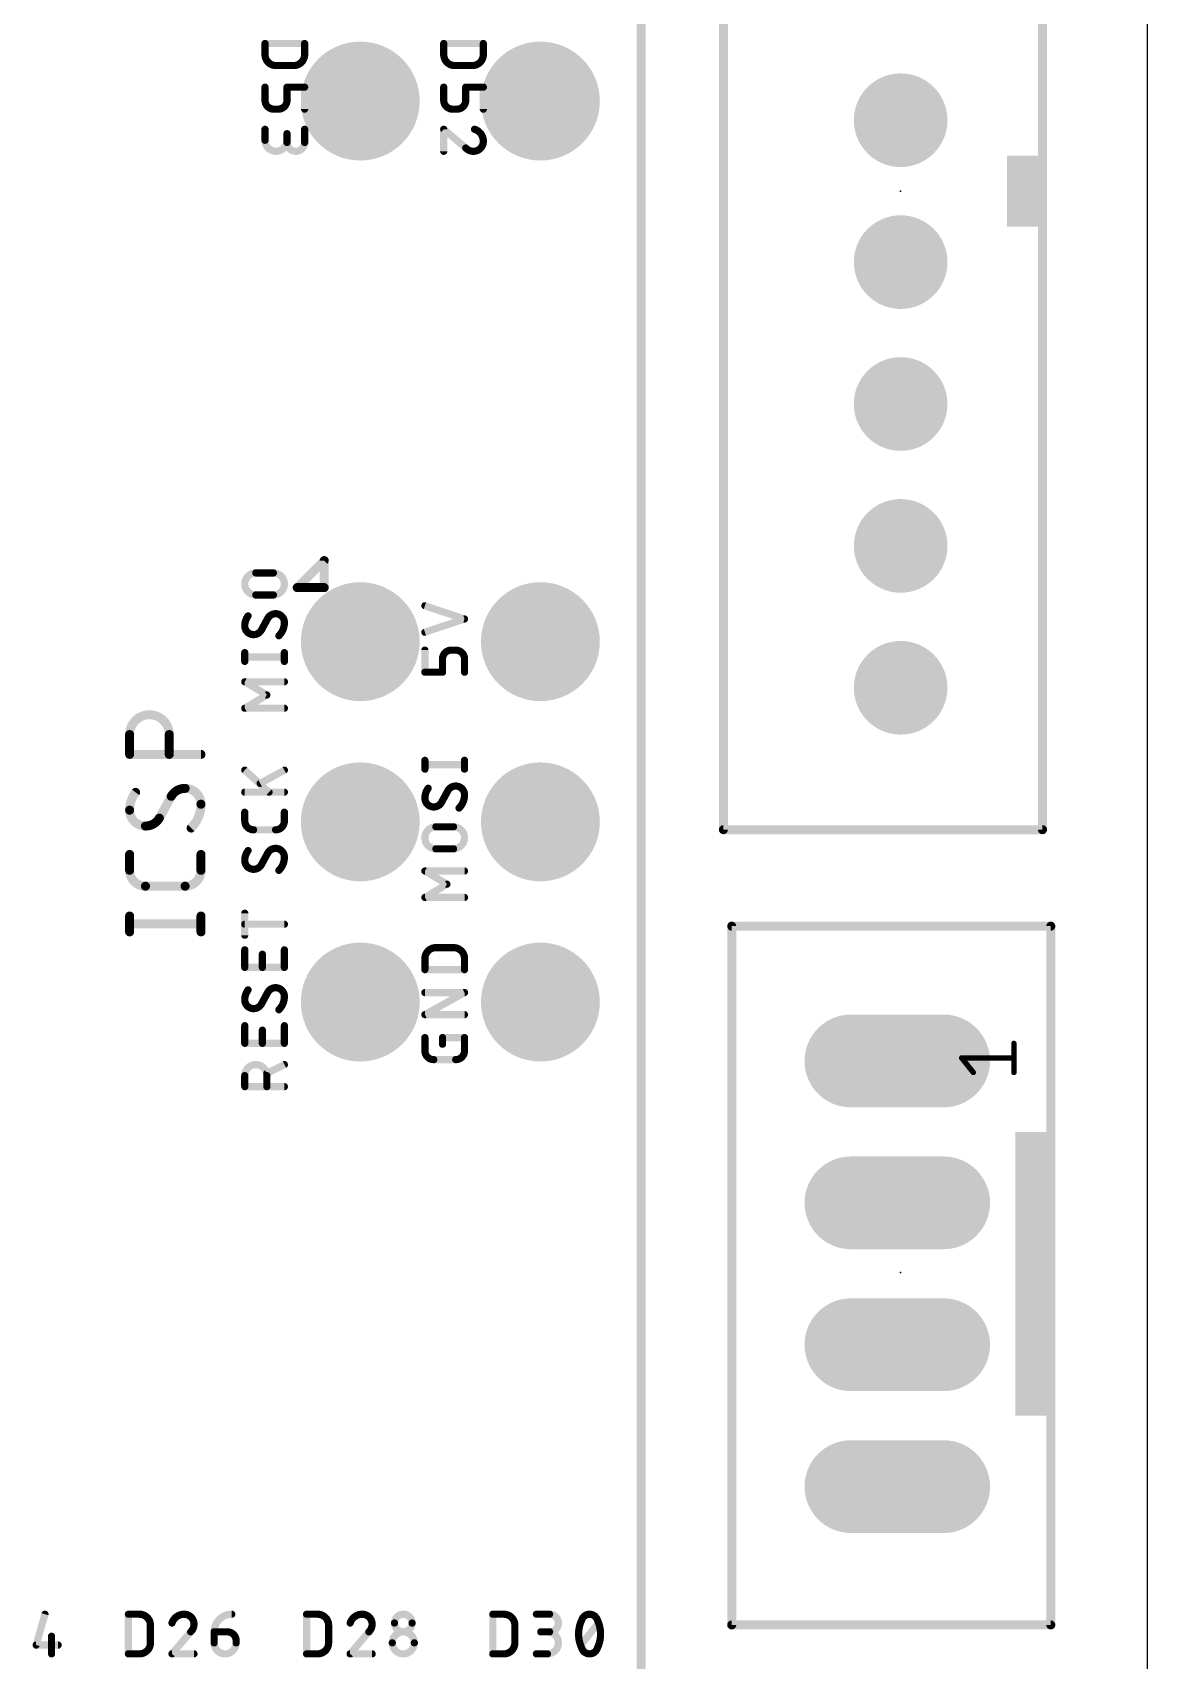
# Model space of a CAD drawing. Extents: x 0 to 2.49, y -0.29 to 2.34.
# Drawn here: x 1.868 to 2.487, y 0.435 to 1.338 of the extents above; entities that cross this region are included whole.
import ezdxf

# ---------------------------------------------------------------- set-up
doc = ezdxf.new("R2010")
doc.units = 0
for name, color, linetype in [('17', 110, 'CONTINUOUS'), ('20', 31, 'CONTINUOUS'), ('21', 253, 'CONTINUOUS'), ('23', 53, 'CONTINUOUS')]:
    doc.layers.add(name, color=color, linetype=linetype)

# ---------------------------------------------------------------- blocks, each defined once
blk = doc.blocks.new('ROUNDP')
at = {"const_width": 0.5}
blk.add_lwpolyline([(0, -0.25, 1), (0, 0.25, 1), (0, -0.25)], format="xyb", dxfattribs=at)
blk = doc.blocks.new('RECT')
blk.add_solid([(-0.5, -0.5), (0.5, -0.5), (-0.5, 0.5), (0.5, 0.5)])
blk = doc.blocks.new('LONGP100')
at = {"const_width": 1}
blk.add_lwpolyline([(-0.5, 0), (0.5, 0)], dxfattribs=at)
at = {"const_width": 0.5}
for points in [[(-0.5, 0.25, 1), (-0.5, -0.25)], [(0.5, -0.25, 1), (0.5, 0.25)]]:
    blk.add_lwpolyline(points, format="xyb", dxfattribs=at)

msp = doc.modelspace()

# ---------------------------------------------------------------- linework, layer by layer
at = {"layer": '20'}
msp.add_line((2.487008, 0), (2.487008, 2.149606), dxfattribs=at)
at = {"layer": '21'}
for points, const_width in [([(2.206, 0.25), (2.206, 1.746)], 0.005), ([(2.251575, 0.895669), (2.251575, 1.604331)], 0.005), ([(2.42874, 0.895669), (2.42874, 1.604331)], 0.005), ([(1.997119, 1.331926), (2.019119, 1.331926)], 0.004), ([(1.997119, 1.325815), (1.997119, 1.331926)], 0.004), ([(2.019119, 1.331926), (2.019119, 1.325815)], 0.004), ([(2.096332, 1.331926), (2.118332, 1.331926)], 0.004), ([(2.096332, 1.325815), (2.096332, 1.331926)], 0.004), ([(2.118332, 1.331926), (2.118332, 1.325815)], 0.004), ([(2.013008, 1.319704), (2.00323, 1.319704)], 0.004), ([(2.112221, 1.319704), (2.102443, 1.319704)], 0.004), ([(1.997119, 1.307746), (1.997119, 1.300413)], 0.004), ([(2.009341, 1.300413), (2.009341, 1.307746)], 0.004), ([(2.009341, 1.307746), (2.019119, 1.307746)], 0.004), ([(2.019119, 1.307746), (2.019119, 1.295524)], 0.004), ([(2.096332, 1.307746), (2.096332, 1.300413)], 0.004), ([(2.108554, 1.300413), (2.108554, 1.307746)], 0.004), ([(2.108554, 1.307746), (2.118332, 1.307746)], 0.004), ([(2.118332, 1.307746), (2.118332, 1.295524)], 0.004), ([(2.002008, 1.295524), (2.004452, 1.295524)], 0.004), ([(2.101221, 1.295524), (2.103665, 1.295524)], 0.004), ([(1.997119, 1.284346), (1.997119, 1.278235)], 0.004), ([(2.009341, 1.277013), (2.009341, 1.281902)], 0.004), ([(2.019119, 1.284346), (2.019119, 1.277013)], 0.004), ([(2.108554, 1.273958), (2.096332, 1.284346)], 0.004), ([(2.096332, 1.284346), (2.096332, 1.272124)], 0.004), ([(1.991992, 1.038138), (2.00177, 1.038138)], 0.004), ([(2.015, 1.03), (2.03, 1.045)], 0.005), ([(2.03, 1.045), (2.03, 1.03)], 0.005), ([(2.02, 1.03), (2.015, 1.03)], 0.005), ([(2.025, 1.03), (2.02, 1.03)], 0.005), ([(2.03, 1.03), (2.02, 1.03)], 0.005), ([(2.00177, 1.025916), (1.991992, 1.025916)], 0.004), ([(2.107881, 1.012585), (2.085881, 1.019918)], 0.004), ([(1.998714, 1.013074), (1.995048, 1.006351)], 0.004), ([(2.085881, 1.005252), (2.107881, 1.012585)], 0.004), ([(1.985881, 0.989023), (1.985881, 0.993912)], 0.004), ([(2.007881, 0.989023), (2.007881, 0.993912)], 0.004), ([(2.085881, 0.983074), (2.085881, 0.995296)], 0.004), ([(2.102992, 0.995296), (2.100548, 0.995296)], 0.004), ([(1.985881, 0.991467), (2.007881, 0.991467)], 0.004), ([(2.095659, 0.983074), (2.085881, 0.983074)], 0.004), ([(2.095659, 0.990407), (2.095659, 0.983074)], 0.004), ([(2.107881, 0.983074), (2.107881, 0.990407)], 0.004), ([(1.998103, 0.970407), (1.985881, 0.977741)], 0.004), ([(1.985881, 0.977741), (2.007881, 0.977741)], 0.004), ([(1.985881, 0.963074), (1.998103, 0.970407)], 0.004), ([(2.007881, 0.963074), (1.985881, 0.963074)], 0.004), ([(1.921955, 0.937457), (1.921955, 0.948462)], 0.005), ([(1.943966, 0.948462), (1.943966, 0.937457)], 0.005), ([(1.961574, 0.937457), (1.921955, 0.937457)], 0.005), ([(1.985881, 0.928703), (1.999326, 0.91648)], 0.004), ([(2.007881, 0.928703), (1.994437, 0.921369)], 0.004), ([(2.085881, 0.929262), (2.085881, 0.934151)], 0.004), ([(2.085881, 0.931707), (2.107881, 0.931707)], 0.004), ([(2.107881, 0.929262), (2.107881, 0.934151)], 0.004), ([(1.945066, 0.914194), (1.938463, 0.902089)], 0.005), ([(2.007881, 0.91648), (1.985881, 0.91648)], 0.004), ([(2.098714, 0.917434), (2.095048, 0.910711)], 0.004), ([(1.985881, 0.900483), (1.985881, 0.905372)], 0.004), ([(2.007881, 0.905372), (2.007881, 0.900483)], 0.004), ([(2.002992, 0.895594), (1.99077, 0.895594)], 0.004), ([(2.091992, 0.897258), (2.10177, 0.897258)], 0.004), ([(2.42874, 0.895669), (2.251575, 0.895669)], 0.005), ([(2.10177, 0.885036), (2.091992, 0.885036)], 0.004), ([(1.921955, 0.873125), (1.921955, 0.881929)], 0.005), ([(1.961574, 0.881929), (1.961574, 0.873125)], 0.005), ([(1.998714, 0.882852), (1.995048, 0.876129)], 0.004), ([(2.098103, 0.865407), (2.085881, 0.872741)], 0.004), ([(2.085881, 0.872741), (2.107881, 0.872741)], 0.004), ([(2.085881, 0.858074), (2.098103, 0.865407)], 0.004), ([(1.95277, 0.86432), (1.930759, 0.86432)], 0.005), ([(2.107881, 0.858074), (2.085881, 0.858074)], 0.004), ([(1.921955, 0.838938), (1.921955, 0.847742)], 0.005), ([(1.961574, 0.838938), (1.961574, 0.847742)], 0.005), ([(1.985881, 0.837093), (1.985881, 0.849315)], 0.004), ([(1.921955, 0.84334), (1.961574, 0.84334)], 0.005), ([(2.007881, 0.843204), (1.985881, 0.843204)], 0.004), ([(2.256201, 0.454331), (2.256201, 0.842126)], 0.005), ([(2.256201, 0.842126), (2.433366, 0.842126)], 0.005), ([(2.433366, 0.842126), (2.433366, 0.454331)], 0.005), ([(2.091992, 0.830216), (2.10177, 0.830216)], 0.004), ([(1.985881, 0.819221), (1.985881, 0.828998)], 0.004), ([(1.995659, 0.819221), (1.995659, 0.826554)], 0.004), ([(2.007881, 0.828998), (2.007881, 0.819221)], 0.004), ([(2.085881, 0.817994), (2.085881, 0.824105)], 0.004), ([(2.107881, 0.824105), (2.107881, 0.817994)], 0.004), ([(2.007881, 0.819221), (1.985881, 0.819221)], 0.004), ([(2.107881, 0.817994), (2.085881, 0.817994)], 0.004), ([(1.998714, 0.805531), (1.995048, 0.798809)], 0.004), ([(2.085881, 0.793034), (2.107881, 0.805256)], 0.004), ([(2.107881, 0.805256), (2.085881, 0.805256)], 0.004), ([(2.107881, 0.793034), (2.085881, 0.793034)], 0.004), ([(1.985881, 0.777101), (1.985881, 0.786879)], 0.004), ([(1.995659, 0.777101), (1.995659, 0.784434)], 0.004), ([(2.007881, 0.786879), (2.007881, 0.777101)], 0.004), ([(2.007881, 0.777101), (1.985881, 0.777101)], 0.004), ([(2.085881, 0.772963), (2.085881, 0.780296)], 0.004), ([(2.095659, 0.776629), (2.095659, 0.780296)], 0.004), ([(2.095659, 0.780296), (2.107881, 0.780296)], 0.004), ([(2.107881, 0.780296), (2.107881, 0.772963)], 0.004), ([(2.41287, 0.760949), (2.41287, 0.77706)], 0.003), ([(2.102992, 0.768074), (2.09077, 0.768074)], 0.004), ([(2.390315, 0.760949), (2.38387, 0.769004)], 0.003), ([(2.38387, 0.769004), (2.41287, 0.769004)], 0.003), ([(1.985881, 0.753074), (1.985881, 0.759185)], 0.004), ([(2.007881, 0.765296), (1.998103, 0.760407)], 0.004), ([(1.998103, 0.759185), (1.998103, 0.753074)], 0.004), ([(2.007881, 0.753074), (1.985881, 0.753074)], 0.004), ([(1.874954, 0.460293), (1.870066, 0.443182)], 0.004), ([(1.921289, 0.438293), (1.921289, 0.460293)], 0.004), ([(1.921289, 0.460293), (1.9274, 0.460293)], 0.004), ([(2.020197, 0.438293), (2.020197, 0.460293)], 0.004), ([(2.020197, 0.460293), (2.026308, 0.460293)], 0.004), ([(2.123602, 0.438293), (2.123602, 0.460293)], 0.004), ([(2.123602, 0.460293), (2.129713, 0.460293)], 0.004), ([(2.147782, 0.460293), (2.155115, 0.460293)], 0.004), ([(1.933511, 0.454182), (1.933511, 0.444404)], 0.004), ([(1.955858, 0.450515), (1.945469, 0.438293)], 0.004), ([(1.968869, 0.450515), (1.976202, 0.450515)], 0.004), ([(1.968869, 0.444404), (1.968869, 0.450515)], 0.004), ([(2.032419, 0.454182), (2.032419, 0.444404)], 0.004), ([(2.054766, 0.450515), (2.044377, 0.438293)], 0.004), ([(2.135824, 0.454182), (2.135824, 0.444404)], 0.004), ([(2.155115, 0.450515), (2.150226, 0.450515)], 0.004), ([(2.172404, 0.443182), (2.182182, 0.455404)], 0.004), ([(2.433366, 0.454331), (2.256201, 0.454331)], 0.005), ([(1.870066, 0.443182), (1.882288, 0.443182)], 0.004), ([(1.878621, 0.448071), (1.878621, 0.438293)], 0.004), ([(1.981091, 0.445626), (1.981091, 0.444404)], 0.004), ([(1.9274, 0.438293), (1.921289, 0.438293)], 0.004), ([(1.945469, 0.438293), (1.957691, 0.438293)], 0.004), ([(2.026308, 0.438293), (2.020197, 0.438293)], 0.004), ([(2.044377, 0.438293), (2.056599, 0.438293)], 0.004), ([(2.129713, 0.438293), (2.123602, 0.438293)], 0.004), ([(2.147782, 0.438293), (2.153893, 0.438293)], 0.004)]:
    msp.add_lwpolyline(points, dxfattribs=dict(at, const_width=const_width))
for points, const_width in [([(1.997119, 1.332926, 1), (1.997119, 1.330926)], 0.002), ([(1.998119, 1.331926, 1), (1.996119, 1.331926)], 0.002), ([(2.020119, 1.331926, 1), (2.018119, 1.331926)], 0.002), ([(2.019119, 1.330926, 1), (2.019119, 1.332926)], 0.002), ([(2.096332, 1.332926, 1), (2.096332, 1.330926)], 0.002), ([(2.097332, 1.331926, 1), (2.095332, 1.331926)], 0.002), ([(2.119332, 1.331926, 1), (2.117332, 1.331926)], 0.002), ([(2.118332, 1.330926, 1), (2.118332, 1.332926)], 0.002), ([(1.997119, 1.325815, 0.414214), (2.00323, 1.319704)], 0.004), ([(1.998119, 1.325815, 1), (1.996119, 1.325815)], 0.002), ([(1.996119, 1.325815, 1), (1.998119, 1.325815)], 0.002), ([(2.00323, 1.320704, 1), (2.00323, 1.318704)], 0.002), ([(2.00323, 1.318704, 1), (2.00323, 1.320704)], 0.002), ([(2.013008, 1.319704, 0.414219), (2.019119, 1.325815)], 0.004), ([(2.013008, 1.320704, 1), (2.013008, 1.318704)], 0.002), ([(2.013008, 1.318704, 1), (2.013008, 1.320704)], 0.002), ([(2.020119, 1.325815, 1), (2.018119, 1.325815)], 0.002), ([(2.018119, 1.325815, 1), (2.020119, 1.325815)], 0.002), ([(2.096332, 1.325815, 0.414214), (2.102443, 1.319704)], 0.004), ([(2.097332, 1.325815, 1), (2.095332, 1.325815)], 0.002), ([(2.095332, 1.325815, 1), (2.097332, 1.325815)], 0.002), ([(2.102443, 1.320704, 1), (2.102443, 1.318704)], 0.002), ([(2.102443, 1.318704, 1), (2.102443, 1.320704)], 0.002), ([(2.112221, 1.319704, 0.414219), (2.118332, 1.325815)], 0.004), ([(2.112221, 1.320704, 1), (2.112221, 1.318704)], 0.002), ([(2.112221, 1.318704, 1), (2.112221, 1.320704)], 0.002), ([(2.119332, 1.325815, 1), (2.117332, 1.325815)], 0.002), ([(2.117332, 1.325815, 1), (2.119332, 1.325815)], 0.002), ([(1.998119, 1.307746, 1), (1.996119, 1.307746)], 0.002), ([(1.997119, 1.300413, 0.414199), (2.002008, 1.295524)], 0.004), ([(1.998119, 1.300413, 1), (1.996119, 1.300413)], 0.002), ([(1.996119, 1.300413, 1), (1.998119, 1.300413)], 0.002), ([(2.004452, 1.295524, 0.414221), (2.009341, 1.300413)], 0.004), ([(2.010341, 1.307746, 1), (2.008341, 1.307746)], 0.002), ([(2.009341, 1.308746, 1), (2.009341, 1.306746)], 0.002), ([(2.010341, 1.300413, 1), (2.008341, 1.300413)], 0.002), ([(2.008341, 1.300413, 1), (2.010341, 1.300413)], 0.002), ([(2.020119, 1.307746, 1), (2.018119, 1.307746)], 0.002), ([(2.019119, 1.306746, 1), (2.019119, 1.308746)], 0.002), ([(2.097332, 1.307746, 1), (2.095332, 1.307746)], 0.002), ([(2.096332, 1.300413, 0.414199), (2.101221, 1.295524)], 0.004), ([(2.097332, 1.300413, 1), (2.095332, 1.300413)], 0.002), ([(2.095332, 1.300413, 1), (2.097332, 1.300413)], 0.002), ([(2.103665, 1.295524, 0.414221), (2.108554, 1.300413)], 0.004), ([(2.109554, 1.307746, 1), (2.107554, 1.307746)], 0.002), ([(2.108554, 1.308746, 1), (2.108554, 1.306746)], 0.002), ([(2.109554, 1.300413, 1), (2.107554, 1.300413)], 0.002), ([(2.107554, 1.300413, 1), (2.109554, 1.300413)], 0.002), ([(2.119332, 1.307746, 1), (2.117332, 1.307746)], 0.002), ([(2.118332, 1.306746, 1), (2.118332, 1.308746)], 0.002), ([(2.002008, 1.296524, 1), (2.002008, 1.294524)], 0.002), ([(2.002008, 1.294524, 1), (2.002008, 1.296524)], 0.002), ([(2.004452, 1.296524, 1), (2.004452, 1.294524)], 0.002), ([(2.004452, 1.294524, 1), (2.004452, 1.296524)], 0.002), ([(2.018119, 1.295524, 1), (2.020119, 1.295524)], 0.002), ([(2.101221, 1.296524, 1), (2.101221, 1.294524)], 0.002), ([(2.101221, 1.294524, 1), (2.101221, 1.296524)], 0.002), ([(2.103665, 1.296524, 1), (2.103665, 1.294524)], 0.002), ([(2.103665, 1.294524, 1), (2.103665, 1.296524)], 0.002), ([(2.117332, 1.295524, 1), (2.119332, 1.295524)], 0.002), ([(1.998119, 1.284346, 1), (1.996119, 1.284346)], 0.002), ([(2.010341, 1.281902, 1), (2.008341, 1.281902)], 0.002), ([(2.020119, 1.284346, 1), (2.018119, 1.284346)], 0.002), ([(2.09698, 1.285108, 1), (2.095684, 1.283584)], 0.002), ([(2.097332, 1.284346, 1), (2.095332, 1.284346)], 0.002), ([(2.113751, 1.285298, 1), (2.113135, 1.283395)], 0.002), ([(2.118332, 1.277624, 0.325185), (2.113443, 1.284346)], 0.004), ([(1.997119, 1.278235, 1), (2.009341, 1.278235)], 0.004), ([(1.998119, 1.278235, 1), (1.996119, 1.278235)], 0.002), ([(1.996119, 1.278235, 1), (1.998119, 1.278235)], 0.002), ([(2.010341, 1.278235, 1), (2.008341, 1.278235)], 0.002), ([(2.009341, 1.277013, 1), (2.019119, 1.277013)], 0.004), ([(2.010341, 1.277013, 1), (2.008341, 1.277013)], 0.002), ([(2.008341, 1.277013, 1), (2.010341, 1.277013)], 0.002), ([(2.020119, 1.277013, 1), (2.018119, 1.277013)], 0.002), ([(2.018119, 1.277013, 1), (2.020119, 1.277013)], 0.002), ([(2.108554, 1.273958, 0.205267), (2.112832, 1.272124)], 0.004), ([(2.109278, 1.274647, 1), (2.10783, 1.273268)], 0.002), ([(2.107906, 1.273196, 1), (2.109202, 1.274719)], 0.002), ([(2.112832, 1.272124, 0.414214), (2.118332, 1.277624)], 0.004), ([(2.112832, 1.273124, 1), (2.112832, 1.271124)], 0.002), ([(2.112832, 1.271124, 1), (2.112832, 1.273124)], 0.002), ([(2.119332, 1.277624, 1), (2.117332, 1.277624)], 0.002), ([(2.117332, 1.277624, 1), (2.119332, 1.277624)], 0.002), ([(2.095332, 1.272124, 1), (2.097332, 1.272124)], 0.002), ([(1.991992, 1.038138, 1), (1.991992, 1.025916)], 0.004), ([(1.991992, 1.039138, 1), (1.991992, 1.037138)], 0.002), ([(1.991992, 1.037138, 1), (1.991992, 1.039138)], 0.002), ([(2.00177, 1.025916, 1), (2.00177, 1.038138)], 0.004), ([(2.00177, 1.039138, 1), (2.00177, 1.037138)], 0.002), ([(2.00177, 1.037138, 1), (2.00177, 1.039138)], 0.002), ([(2.03125, 1.045, 1), (2.02875, 1.045)], 0.0025), ([(2.030884, 1.044116, 1), (2.029116, 1.045884)], 0.0025), ([(2.015, 1.03125, 1), (2.015, 1.02875)], 0.0025), ([(2.014116, 1.030884, 1), (2.015884, 1.029116)], 0.0025), ([(2.02, 1.03125, 1), (2.02, 1.02875)], 0.0025), ([(2.02, 1.03125, 1), (2.02, 1.02875)], 0.0025), ([(2.02, 1.02875, 1), (2.02, 1.03125)], 0.0025), ([(2.025, 1.02875, 1), (2.025, 1.03125)], 0.0025), ([(2.02875, 1.03, 1), (2.03125, 1.03)], 0.0025), ([(2.03, 1.02875, 1), (2.03, 1.03125)], 0.0025), ([(1.991992, 1.026916, 1), (1.991992, 1.024916)], 0.002), ([(1.991992, 1.024916, 1), (1.991992, 1.026916)], 0.002), ([(2.00177, 1.026916, 1), (2.00177, 1.024916)], 0.002), ([(2.00177, 1.024916, 1), (2.00177, 1.026916)], 0.002), ([(2.086197, 1.020867, 1), (2.085565, 1.01897)], 0.002), ([(1.987714, 1.014296, 0.162285), (1.985881, 1.008796)], 0.004), ([(1.988514, 1.013696, 1), (1.986914, 1.014896)], 0.002), ([(2.002992, 1.015518, 0.265567), (1.998714, 1.013074)], 0.004), ([(1.997853, 1.013581, 1), (1.999576, 1.012566)], 0.002), ([(1.999592, 1.012595, 1), (1.997837, 1.013552)], 0.002), ([(2.007881, 1.010629, 0.414214), (2.002992, 1.015518)], 0.004), ([(2.002992, 1.016518, 1), (2.002992, 1.014518)], 0.002), ([(2.002992, 1.014518, 1), (2.002992, 1.016518)], 0.002), ([(2.004826, 1.003296, 0.199994), (2.007881, 1.010629)], 0.004), ([(2.008881, 1.010629, 1), (2.006881, 1.010629)], 0.002), ([(2.108197, 1.011636, 1), (2.107565, 1.013534)], 0.002), ([(2.107565, 1.011636, 1), (2.108197, 1.013534)], 0.002), ([(1.985881, 1.008796, 0.414214), (1.99077, 1.003907)], 0.004), ([(1.986881, 1.008796, 1), (1.984881, 1.008796)], 0.002), ([(1.984881, 1.008796, 1), (1.986881, 1.008796)], 0.002), ([(1.99077, 1.003907, 0.265556), (1.995048, 1.006351)], 0.004), ([(1.99077, 1.004907, 1), (1.99077, 1.002907)], 0.002), ([(1.99077, 1.002907, 1), (1.99077, 1.004907)], 0.002), ([(1.99417, 1.00683, 1), (1.995926, 1.005873)], 0.002), ([(1.995909, 1.005844, 1), (1.994186, 1.006859)], 0.002), ([(2.004121, 1.004006, 1), (2.00553, 1.002586)], 0.002), ([(2.006881, 1.010629, 1), (2.008881, 1.010629)], 0.002), ([(2.085565, 1.0062, 1), (2.086197, 1.004303)], 0.002), ([(1.986881, 0.993912, 1), (1.984881, 0.993912)], 0.002), ([(2.008881, 0.993912, 1), (2.006881, 0.993912)], 0.002), ([(2.086881, 0.995296, 1), (2.084881, 0.995296)], 0.002), ([(2.100548, 0.995296, 0.414206), (2.095659, 0.990407)], 0.004), ([(2.100548, 0.996296, 1), (2.100548, 0.994296)], 0.002), ([(2.100548, 0.994296, 1), (2.100548, 0.996296)], 0.002), ([(2.107881, 0.990407, 0.414214), (2.102992, 0.995296)], 0.004), ([(2.102992, 0.996296, 1), (2.102992, 0.994296)], 0.002), ([(2.102992, 0.994296, 1), (2.102992, 0.996296)], 0.002), ([(1.985881, 0.992467, 1), (1.985881, 0.990467)], 0.002), ([(1.984881, 0.989023, 1), (1.986881, 0.989023)], 0.002), ([(2.006881, 0.989023, 1), (2.008881, 0.989023)], 0.002), ([(2.007881, 0.990467, 1), (2.007881, 0.992467)], 0.002), ([(2.085881, 0.984074, 1), (2.085881, 0.982074)], 0.002), ([(2.096659, 0.990407, 1), (2.094659, 0.990407)], 0.002), ([(2.094659, 0.990407, 1), (2.096659, 0.990407)], 0.002), ([(2.095659, 0.982074, 1), (2.095659, 0.984074)], 0.002), ([(2.108881, 0.990407, 1), (2.106881, 0.990407)], 0.002), ([(2.106881, 0.990407, 1), (2.108881, 0.990407)], 0.002), ([(1.986396, 0.978598, 1), (1.985367, 0.976883)], 0.002), ([(1.985881, 0.978741, 1), (1.985881, 0.976741)], 0.002), ([(2.007881, 0.976741, 1), (2.007881, 0.978741)], 0.002), ([(2.084881, 0.983074, 1), (2.086881, 0.983074)], 0.002), ([(2.094659, 0.983074, 1), (2.096659, 0.983074)], 0.002), ([(2.106881, 0.983074, 1), (2.108881, 0.983074)], 0.002), ([(1.998618, 0.96955, 1), (1.997589, 0.971265)], 0.002), ([(1.997589, 0.96955, 1), (1.998618, 0.971265)], 0.002), ([(1.943966, 0.948462, 1), (1.921955, 0.948462)], 0.005), ([(1.985881, 0.964074, 1), (1.985881, 0.962074)], 0.002), ([(1.985367, 0.963931, 1), (1.986396, 0.962216)], 0.002), ([(2.007881, 0.962074, 1), (2.007881, 0.964074)], 0.002), ([(1.923205, 0.948462, 1), (1.920705, 0.948462)], 0.0025), ([(1.920705, 0.948462, 1), (1.923205, 0.948462)], 0.0025), ([(1.945216, 0.948462, 1), (1.942716, 0.948462)], 0.0025), ([(1.942716, 0.948462, 1), (1.945216, 0.948462)], 0.0025), ([(1.921955, 0.938707, 1), (1.921955, 0.936207)], 0.0025), ([(1.961574, 0.936207, 1), (1.961574, 0.938707)], 0.0025), ([(1.920705, 0.937457, 1), (1.923205, 0.937457)], 0.0025), ([(1.942716, 0.937457, 1), (1.945216, 0.937457)], 0.0025), ([(1.986554, 0.929443, 1), (1.985208, 0.927963)], 0.002), ([(2.00836, 0.927825, 1), (2.007402, 0.929581)], 0.002), ([(2.086881, 0.934151, 1), (2.084881, 0.934151)], 0.002), ([(2.085881, 0.932707, 1), (2.085881, 0.930707)], 0.002), ([(2.108881, 0.934151, 1), (2.106881, 0.934151)], 0.002), ([(2.107881, 0.930707, 1), (2.107881, 0.932707)], 0.002), ([(1.993958, 0.922247, 1), (1.994915, 0.920491)], 0.002), ([(2.084881, 0.929262, 1), (2.086881, 0.929262)], 0.002), ([(2.102992, 0.919878, 0.265567), (2.098714, 0.917434)], 0.004), ([(2.107881, 0.914989, 0.414214), (2.102992, 0.919878)], 0.004), ([(2.102992, 0.920878, 1), (2.102992, 0.918878)], 0.002), ([(2.102992, 0.918878, 1), (2.102992, 0.920878)], 0.002), ([(2.106881, 0.929262, 1), (2.108881, 0.929262)], 0.002), ([(1.925257, 0.916395, 0.162296), (1.921955, 0.906491)], 0.005), ([(1.926257, 0.915645, 1), (1.924257, 0.917145)], 0.0025), ([(1.95277, 0.918596, 0.26556), (1.945066, 0.914194)], 0.005), ([(1.943989, 0.914829, 1), (1.946143, 0.91356)], 0.0025), ([(1.946163, 0.913596, 1), (1.943969, 0.914793)], 0.0025), ([(1.961574, 0.909792, 0.414214), (1.95277, 0.918596)], 0.005), ([(1.95277, 0.919846, 1), (1.95277, 0.917346)], 0.0025), ([(1.95277, 0.917346, 1), (1.95277, 0.919846)], 0.0025), ([(1.985881, 0.91748, 1), (1.985881, 0.91548)], 0.002), ([(1.998653, 0.91574, 1), (1.999998, 0.91722)], 0.002), ([(2.007881, 0.91548, 1), (2.007881, 0.91748)], 0.002), ([(2.087714, 0.918656, 0.162285), (2.085881, 0.913156)], 0.004), ([(2.085881, 0.913156, 0.414214), (2.09077, 0.908267)], 0.004), ([(2.086881, 0.913156, 1), (2.084881, 0.913156)], 0.002), ([(2.084881, 0.913156, 1), (2.086881, 0.913156)], 0.002), ([(2.088514, 0.918056, 1), (2.086914, 0.919256)], 0.002), ([(2.09077, 0.908267, 0.265556), (2.095048, 0.910711)], 0.004), ([(2.095909, 0.910204, 1), (2.094186, 0.911219)], 0.002), ([(2.097853, 0.917941, 1), (2.099576, 0.916926)], 0.002), ([(2.099592, 0.916955, 1), (2.097837, 0.917912)], 0.002), ([(2.104826, 0.907656, 0.199994), (2.107881, 0.914989)], 0.004), ([(2.108881, 0.914989, 1), (2.106881, 0.914989)], 0.002), ([(2.106881, 0.914989, 1), (2.108881, 0.914989)], 0.002), ([(1.921955, 0.906491, 0.414205), (1.930759, 0.897687)], 0.005), ([(1.923205, 0.906491, 1), (1.920705, 0.906491)], 0.0025), ([(1.920705, 0.906491, 1), (1.923205, 0.906491)], 0.0025), ([(1.930759, 0.897687, 0.26556), (1.938463, 0.902089)], 0.005), ([(1.937366, 0.902687, 1), (1.93956, 0.90149)], 0.0025), ([(1.93954, 0.901454, 1), (1.937386, 0.902723)], 0.0025), ([(1.956071, 0.896586, 0.199996), (1.961574, 0.909792)], 0.005), ([(1.962824, 0.909792, 1), (1.960324, 0.909792)], 0.0025), ([(1.960324, 0.909792, 1), (1.962824, 0.909792)], 0.0025), ([(1.986881, 0.905372, 1), (1.984881, 0.905372)], 0.002), ([(2.008881, 0.905372, 1), (2.006881, 0.905372)], 0.002), ([(2.09077, 0.909267, 1), (2.09077, 0.907267)], 0.002), ([(2.09077, 0.907267, 1), (2.09077, 0.909267)], 0.002), ([(2.09417, 0.91119, 1), (2.095926, 0.910233)], 0.002), ([(2.104121, 0.908366, 1), (2.10553, 0.906946)], 0.002), ([(1.930759, 0.898937, 1), (1.930759, 0.896437)], 0.0025), ([(1.930759, 0.896437, 1), (1.930759, 0.898937)], 0.0025), ([(1.955191, 0.897474, 1), (1.956952, 0.895698)], 0.0025), ([(1.985881, 0.900483, 0.414199), (1.99077, 0.895594)], 0.004), ([(1.986881, 0.900483, 1), (1.984881, 0.900483)], 0.002), ([(1.984881, 0.900483, 1), (1.986881, 0.900483)], 0.002), ([(1.99077, 0.896594, 1), (1.99077, 0.894594)], 0.002), ([(1.99077, 0.894594, 1), (1.99077, 0.896594)], 0.002), ([(2.002992, 0.895594, 0.414214), (2.007881, 0.900483)], 0.004), ([(2.002992, 0.896594, 1), (2.002992, 0.894594)], 0.002), ([(2.002992, 0.894594, 1), (2.002992, 0.896594)], 0.002), ([(2.008881, 0.900483, 1), (2.006881, 0.900483)], 0.002), ([(2.006881, 0.900483, 1), (2.008881, 0.900483)], 0.002), ([(2.091992, 0.897258, 1), (2.091992, 0.885036)], 0.004), ([(2.091992, 0.898258, 1), (2.091992, 0.896258)], 0.002), ([(2.091992, 0.896258, 1), (2.091992, 0.898258)], 0.002), ([(2.10177, 0.885036, 1), (2.10177, 0.897258)], 0.004), ([(2.10177, 0.898258, 1), (2.10177, 0.896258)], 0.002), ([(2.10177, 0.896258, 1), (2.10177, 0.898258)], 0.002), ([(2.251575, 0.896919, 1), (2.251575, 0.894419)], 0.0025), ([(2.250325, 0.895669, 1), (2.252825, 0.895669)], 0.0025), ([(2.42749, 0.895669, 1), (2.42999, 0.895669)], 0.0025), ([(2.42874, 0.894419, 1), (2.42874, 0.896919)], 0.0025), ([(1.987714, 0.884074, 0.162285), (1.985881, 0.878574)], 0.004), ([(1.988514, 0.883474, 1), (1.986914, 0.884674)], 0.002), ([(2.002992, 0.885296, 0.265567), (1.998714, 0.882852)], 0.004), ([(2.007881, 0.880407, 0.414214), (2.002992, 0.885296)], 0.004), ([(2.002992, 0.886296, 1), (2.002992, 0.884296)], 0.002), ([(2.002992, 0.884296, 1), (2.002992, 0.886296)], 0.002), ([(2.091992, 0.886036, 1), (2.091992, 0.884036)], 0.002), ([(2.091992, 0.884036, 1), (2.091992, 0.886036)], 0.002), ([(2.10177, 0.886036, 1), (2.10177, 0.884036)], 0.002), ([(2.10177, 0.884036, 1), (2.10177, 0.886036)], 0.002), ([(1.923205, 0.881929, 1), (1.920705, 0.881929)], 0.0025), ([(1.962824, 0.881929, 1), (1.960324, 0.881929)], 0.0025), ([(1.985881, 0.878574, 0.414214), (1.99077, 0.873685)], 0.004), ([(1.986881, 0.878574, 1), (1.984881, 0.878574)], 0.002), ([(1.984881, 0.878574, 1), (1.986881, 0.878574)], 0.002), ([(1.99077, 0.873685, 0.265556), (1.995048, 0.876129)], 0.004), ([(1.99417, 0.876608, 1), (1.995926, 0.875651)], 0.002), ([(1.995909, 0.875622, 1), (1.994186, 0.876637)], 0.002), ([(1.997853, 0.883359, 1), (1.999576, 0.882344)], 0.002), ([(1.999592, 0.882373, 1), (1.997837, 0.88333)], 0.002), ([(2.004826, 0.873074, 0.199994), (2.007881, 0.880407)], 0.004), ([(2.008881, 0.880407, 1), (2.006881, 0.880407)], 0.002), ([(2.006881, 0.880407, 1), (2.008881, 0.880407)], 0.002), ([(1.921955, 0.873125, 0.414205), (1.930759, 0.86432)], 0.005), ([(1.923205, 0.873125, 1), (1.920705, 0.873124)], 0.0025), ([(1.920705, 0.873125, 1), (1.923205, 0.873125)], 0.0025), ([(1.95277, 0.86432, 0.414214), (1.961574, 0.873125)], 0.005), ([(1.962824, 0.873125, 1), (1.960324, 0.873125)], 0.0025), ([(1.960324, 0.873125, 1), (1.962824, 0.873125)], 0.0025), ([(1.99077, 0.874685, 1), (1.99077, 0.872685)], 0.002), ([(1.99077, 0.872685, 1), (1.99077, 0.874685)], 0.002), ([(2.004121, 0.873784, 1), (2.00553, 0.872364)], 0.002), ([(2.086396, 0.873598, 1), (2.085367, 0.871883)], 0.002), ([(2.085881, 0.873741, 1), (2.085881, 0.871741)], 0.002), ([(2.098618, 0.86455, 1), (2.097589, 0.866265)], 0.002), ([(2.097589, 0.86455, 1), (2.098618, 0.866265)], 0.002), ([(2.107881, 0.871741, 1), (2.107881, 0.873741)], 0.002), ([(1.930759, 0.86557, 1), (1.930759, 0.86307)], 0.0025), ([(1.930759, 0.86307, 1), (1.930759, 0.86557)], 0.0025), ([(1.95277, 0.86557, 1), (1.95277, 0.86307)], 0.0025), ([(1.95277, 0.86307, 1), (1.95277, 0.86557)], 0.0025), ([(2.085881, 0.859074, 1), (2.085881, 0.857074)], 0.002), ([(2.085367, 0.858931, 1), (2.086396, 0.857216)], 0.002), ([(2.107881, 0.857074, 1), (2.107881, 0.859074)], 0.002), ([(1.923205, 0.847742, 1), (1.920705, 0.847742)], 0.0025), ([(1.962824, 0.847742, 1), (1.960324, 0.847742)], 0.0025), ([(1.986881, 0.849315, 1), (1.984881, 0.849315)], 0.002), ([(1.921955, 0.84459, 1), (1.921955, 0.84209)], 0.0025), ([(1.920705, 0.838938, 1), (1.923205, 0.838938)], 0.0025), ([(1.960324, 0.838938, 1), (1.962824, 0.838938)], 0.0025), ([(1.961574, 0.84209, 1), (1.961574, 0.84459)], 0.0025), ([(1.985881, 0.844204, 1), (1.985881, 0.842204)], 0.002), ([(2.007881, 0.842204, 1), (2.007881, 0.844204)], 0.002), ([(2.257451, 0.842126, 1), (2.254951, 0.842126)], 0.0025), ([(2.256201, 0.843376, 1), (2.256201, 0.840876)], 0.0025), ([(2.434616, 0.842126, 1), (2.432116, 0.842126)], 0.0025), ([(2.433366, 0.840876, 1), (2.433366, 0.843376)], 0.0025), ([(1.984881, 0.837093, 1), (1.986881, 0.837093)], 0.002), ([(2.091992, 0.830216, 0.414219), (2.085881, 0.824105)], 0.004), ([(2.091992, 0.831216, 1), (2.091992, 0.829216)], 0.002), ([(2.091992, 0.829216, 1), (2.091992, 0.831216)], 0.002), ([(2.107881, 0.824105, 0.414214), (2.10177, 0.830216)], 0.004), ([(2.10177, 0.831216, 1), (2.10177, 0.829216)], 0.002), ([(2.10177, 0.829216, 1), (2.10177, 0.831216)], 0.002), ([(1.986881, 0.828998, 1), (1.984881, 0.828998)], 0.002), ([(1.996659, 0.826554, 1), (1.994659, 0.826554)], 0.002), ([(2.008881, 0.828998, 1), (2.006881, 0.828998)], 0.002), ([(2.086881, 0.824105, 1), (2.084881, 0.824105)], 0.002), ([(2.084881, 0.824105, 1), (2.086881, 0.824105)], 0.002), ([(2.108881, 0.824105, 1), (2.106881, 0.824105)], 0.002), ([(2.106881, 0.824105, 1), (2.108881, 0.824105)], 0.002), ([(1.985881, 0.820221, 1), (1.985881, 0.818221)], 0.002), ([(1.984881, 0.819221, 1), (1.986881, 0.819221)], 0.002), ([(1.994659, 0.819221, 1), (1.996659, 0.819221)], 0.002), ([(2.006881, 0.819221, 1), (2.008881, 0.819221)], 0.002), ([(2.007881, 0.818221, 1), (2.007881, 0.820221)], 0.002), ([(2.085881, 0.818994, 1), (2.085881, 0.816994)], 0.002), ([(2.084881, 0.817994, 1), (2.086881, 0.817994)], 0.002), ([(2.106881, 0.817994, 1), (2.108881, 0.817994)], 0.002), ([(2.107881, 0.816994, 1), (2.107881, 0.818994)], 0.002), ([(1.987714, 0.806753, 0.162285), (1.985881, 0.801253)], 0.004), ([(1.988514, 0.806153, 1), (1.986914, 0.807353)], 0.002), ([(2.002992, 0.807976, 0.265567), (1.998714, 0.805531)], 0.004), ([(1.997853, 0.806039, 1), (1.999576, 0.805023)], 0.002), ([(1.999592, 0.805052, 1), (1.997837, 0.80601)], 0.002), ([(2.007881, 0.803087, 0.414214), (2.002992, 0.807976)], 0.004), ([(2.002992, 0.808976, 1), (2.002992, 0.806976)], 0.002), ([(2.002992, 0.806976, 1), (2.002992, 0.808976)], 0.002), ([(2.004826, 0.795753, 0.199994), (2.007881, 0.803087)], 0.004), ([(2.008881, 0.803087, 1), (2.006881, 0.803087)], 0.002), ([(2.006881, 0.803087, 1), (2.008881, 0.803087)], 0.002), ([(2.085881, 0.806256, 1), (2.085881, 0.804256)], 0.002), ([(2.108367, 0.804382, 1), (2.107395, 0.80613)], 0.002), ([(2.107881, 0.804256, 1), (2.107881, 0.806256)], 0.002), ([(1.985881, 0.801253, 0.414214), (1.99077, 0.796364)], 0.004), ([(1.986881, 0.801253, 1), (1.984881, 0.801253)], 0.002), ([(1.984881, 0.801253, 1), (1.986881, 0.801253)], 0.002), ([(1.99077, 0.796364, 0.265556), (1.995048, 0.798809)], 0.004), ([(1.99077, 0.797364, 1), (1.99077, 0.795364)], 0.002), ([(1.99077, 0.795364, 1), (1.99077, 0.797364)], 0.002), ([(1.99417, 0.799288, 1), (1.995926, 0.79833)], 0.002), ([(1.995909, 0.798301, 1), (1.994186, 0.799317)], 0.002), ([(2.004121, 0.796463, 1), (2.00553, 0.795043)], 0.002), ([(2.085881, 0.794034, 1), (2.085881, 0.792034)], 0.002), ([(2.107881, 0.792034, 1), (2.107881, 0.794034)], 0.002), ([(1.986881, 0.786879, 1), (1.984881, 0.786879)], 0.002), ([(1.996659, 0.784434, 1), (1.994659, 0.784434)], 0.002), ([(2.008881, 0.786879, 1), (2.006881, 0.786879)], 0.002), ([(2.085395, 0.793908, 1), (2.086367, 0.79216)], 0.002), ([(1.985881, 0.778101, 1), (1.985881, 0.776101)], 0.002), ([(1.984881, 0.777101, 1), (1.986881, 0.777101)], 0.002), ([(1.994659, 0.777101, 1), (1.996659, 0.777101)], 0.002), ([(2.006881, 0.777101, 1), (2.008881, 0.777101)], 0.002), ([(2.007881, 0.776101, 1), (2.007881, 0.778101)], 0.002), ([(2.086881, 0.780296, 1), (2.084881, 0.780296)], 0.002), ([(2.096659, 0.780296, 1), (2.094659, 0.780296)], 0.002), ([(2.095659, 0.781296, 1), (2.095659, 0.779296)], 0.002), ([(2.094659, 0.776629, 1), (2.096659, 0.776629)], 0.002), ([(2.108881, 0.780296, 1), (2.106881, 0.780296)], 0.002), ([(2.107881, 0.779296, 1), (2.107881, 0.781296)], 0.002), ([(2.41362, 0.77706, 1), (2.41212, 0.77706)], 0.0015), ([(2.085881, 0.772963, 0.414199), (2.09077, 0.768074)], 0.004), ([(2.086881, 0.772963, 1), (2.084881, 0.772963)], 0.002), ([(2.084881, 0.772963, 1), (2.086881, 0.772963)], 0.002), ([(2.09077, 0.769074, 1), (2.09077, 0.767074)], 0.002), ([(2.09077, 0.767074, 1), (2.09077, 0.769074)], 0.002), ([(2.102992, 0.768074, 0.414214), (2.107881, 0.772963)], 0.004), ([(2.102992, 0.769074, 1), (2.102992, 0.767074)], 0.002), ([(2.102992, 0.767074, 1), (2.102992, 0.769074)], 0.002), ([(2.108881, 0.772963, 1), (2.106881, 0.772963)], 0.002), ([(2.106881, 0.772963, 1), (2.108881, 0.772963)], 0.002), ([(2.384456, 0.769473, 1), (2.383284, 0.768536)], 0.0015), ([(2.38387, 0.769754, 1), (2.38387, 0.768254)], 0.0015), ([(2.41287, 0.768254, 1), (2.41287, 0.769754)], 0.0015), ([(1.998103, 0.759185, 1), (1.985881, 0.759185)], 0.004), ([(1.986881, 0.759185, 1), (1.984881, 0.759185)], 0.002), ([(1.984881, 0.759185, 1), (1.986881, 0.759185)], 0.002), ([(1.997656, 0.761302, 1), (1.998551, 0.759513)], 0.002), ([(1.999103, 0.759185, 1), (1.997103, 0.759185)], 0.002), ([(1.997103, 0.759185, 1), (1.999103, 0.759185)], 0.002), ([(2.008328, 0.764402, 1), (2.007434, 0.766191)], 0.002), ([(2.389729, 0.76048, 1), (2.3909, 0.761417)], 0.0015), ([(2.41212, 0.760949, 1), (2.41362, 0.760949)], 0.0015), ([(1.985881, 0.754074, 1), (1.985881, 0.752074)], 0.002), ([(1.984881, 0.753074, 1), (1.986881, 0.753074)], 0.002), ([(1.997103, 0.753074, 1), (1.999103, 0.753074)], 0.002), ([(2.007881, 0.752074, 1), (2.007881, 0.754074)], 0.002), ([(1.875916, 0.460018, 1), (1.873993, 0.460568)], 0.002), ([(1.922289, 0.460293, 1), (1.920289, 0.460293)], 0.002), ([(1.921289, 0.461293, 1), (1.921289, 0.459293)], 0.002), ([(1.933511, 0.454182, 0.414219), (1.9274, 0.460293)], 0.004), ([(1.9274, 0.461293, 1), (1.9274, 0.459293)], 0.002), ([(1.9274, 0.459293, 1), (1.9274, 0.461293)], 0.002), ([(1.952191, 0.460293, 0.325185), (1.945469, 0.455404)], 0.004), ([(1.957691, 0.454793, 0.414214), (1.952191, 0.460293)], 0.004), ([(1.952191, 0.461293, 1), (1.952191, 0.459293)], 0.002), ([(1.952191, 0.459293, 1), (1.952191, 0.461293)], 0.002), ([(1.978646, 0.460293, 0.41421), (1.968869, 0.450515)], 0.004), ([(1.978646, 0.459293, 1), (1.978646, 0.461293)], 0.002), ([(2.021197, 0.460293, 1), (2.019197, 0.460293)], 0.002), ([(2.020197, 0.461293, 1), (2.020197, 0.459293)], 0.002), ([(2.032419, 0.454182, 0.414219), (2.026308, 0.460293)], 0.004), ([(2.026308, 0.461293, 1), (2.026308, 0.459293)], 0.002), ([(2.026308, 0.459293, 1), (2.026308, 0.461293)], 0.002), ([(2.051099, 0.460293, 0.325185), (2.044377, 0.455404)], 0.004), ([(2.056599, 0.454793, 0.414214), (2.051099, 0.460293)], 0.004), ([(2.051099, 0.461293, 1), (2.051099, 0.459293)], 0.002), ([(2.051099, 0.459293, 1), (2.051099, 0.461293)], 0.002), ([(2.078777, 0.455404, 1), (2.068999, 0.455404)], 0.004), ([(2.124602, 0.460293, 1), (2.122602, 0.460293)], 0.002), ([(2.123602, 0.461293, 1), (2.123602, 0.459293)], 0.002), ([(2.135824, 0.454182, 0.414219), (2.129713, 0.460293)], 0.004), ([(2.129713, 0.461293, 1), (2.129713, 0.459293)], 0.002), ([(2.129713, 0.459293, 1), (2.129713, 0.461293)], 0.002), ([(2.147782, 0.461293, 1), (2.147782, 0.459293)], 0.002), ([(2.155115, 0.450515, 1), (2.155115, 0.460293)], 0.004), ([(2.155115, 0.461293, 1), (2.155115, 0.459293)], 0.002), ([(2.155115, 0.459293, 1), (2.155115, 0.461293)], 0.002), ([(2.177293, 0.460293, 0.320466), (2.173015, 0.457237)], 0.004), ([(2.18157, 0.457237, 0.320478), (2.177293, 0.460293)], 0.004), ([(2.177293, 0.461293, 1), (2.177293, 0.459293)], 0.002), ([(2.177293, 0.459293, 1), (2.177293, 0.461293)], 0.002), ([(1.934511, 0.454182, 1), (1.932511, 0.454182)], 0.002), ([(1.932511, 0.454182, 1), (1.934511, 0.454182)], 0.002), ([(1.944518, 0.455712, 1), (1.94642, 0.455096)], 0.002), ([(1.955858, 0.450515, 0.205267), (1.957691, 0.454793)], 0.004), ([(1.955168, 0.451239, 1), (1.956547, 0.449791)], 0.002), ([(1.95662, 0.449868, 1), (1.955096, 0.451163)], 0.002), ([(1.958691, 0.454793, 1), (1.956691, 0.454793)], 0.002), ([(1.956691, 0.454793, 1), (1.958691, 0.454793)], 0.002), ([(1.968869, 0.451515, 1), (1.968869, 0.449515)], 0.002), ([(1.969869, 0.450515, 1), (1.967869, 0.450515)], 0.002), ([(1.981091, 0.445626, 0.414214), (1.976202, 0.450515)], 0.004), ([(1.976202, 0.451515, 1), (1.976202, 0.449515)], 0.002), ([(1.976202, 0.449515, 1), (1.976202, 0.451515)], 0.002), ([(2.033419, 0.454182, 1), (2.031419, 0.454182)], 0.002), ([(2.031419, 0.454182, 1), (2.033419, 0.454182)], 0.002), ([(2.043425, 0.455712, 1), (2.045328, 0.455096)], 0.002), ([(2.054766, 0.450515, 0.205267), (2.056599, 0.454793)], 0.004), ([(2.054076, 0.451239, 1), (2.055455, 0.449791)], 0.002), ([(2.055528, 0.449868, 1), (2.054004, 0.451163)], 0.002), ([(2.057599, 0.454793, 1), (2.055599, 0.454793)], 0.002), ([(2.055599, 0.454793, 1), (2.057599, 0.454793)], 0.002), ([(2.079999, 0.444404, 1), (2.067777, 0.444404)], 0.004), ([(2.068999, 0.455404, 1), (2.078777, 0.455404)], 0.004), ([(2.069999, 0.455404, 1), (2.067999, 0.455404)], 0.002), ([(2.067999, 0.455404, 1), (2.069999, 0.455404)], 0.002), ([(2.079777, 0.455404, 1), (2.077777, 0.455404)], 0.002), ([(2.077777, 0.455404, 1), (2.079777, 0.455404)], 0.002), ([(2.136824, 0.454182, 1), (2.134824, 0.454182)], 0.002), ([(2.134824, 0.454182, 1), (2.136824, 0.454182)], 0.002), ([(2.150226, 0.451515, 1), (2.150226, 0.449515)], 0.002), ([(2.153893, 0.438293, 1), (2.153893, 0.450515)], 0.004), ([(2.153893, 0.451515, 1), (2.153893, 0.449515)], 0.002), ([(2.155115, 0.451515, 1), (2.155115, 0.449515)], 0.002), ([(2.155115, 0.449515, 1), (2.155115, 0.451515)], 0.002), ([(2.173015, 0.457237, 0.113887), (2.171182, 0.449293)], 0.004), ([(2.172069, 0.457562, 1), (2.173961, 0.456913)], 0.002), ([(2.173914, 0.456799, 1), (2.172116, 0.457676)], 0.002), ([(2.183404, 0.449293, 0.113894), (2.18157, 0.457237)], 0.004), ([(2.182469, 0.457676, 1), (2.180672, 0.456799)], 0.002), ([(2.180625, 0.456913, 1), (2.182516, 0.457562)], 0.002), ([(2.182963, 0.454779, 1), (2.181401, 0.456029)], 0.002), ([(2.256201, 0.455581, 1), (2.256201, 0.453081)], 0.0025), ([(2.254951, 0.454331, 1), (2.257451, 0.454331)], 0.0025), ([(2.432116, 0.454331, 1), (2.434616, 0.454331)], 0.0025), ([(2.433366, 0.453081, 1), (2.433366, 0.455581)], 0.0025), ([(1.869104, 0.443457, 1), (1.871027, 0.442907)], 0.002), ([(1.870066, 0.444182, 1), (1.870066, 0.442182)], 0.002), ([(1.879621, 0.448071, 1), (1.877621, 0.448071)], 0.002), ([(1.882288, 0.442182, 1), (1.882288, 0.444182)], 0.002), ([(1.9274, 0.438293, 0.414208), (1.933511, 0.444404)], 0.004), ([(1.934511, 0.444404, 1), (1.932511, 0.444404)], 0.002), ([(1.932511, 0.444404, 1), (1.934511, 0.444404)], 0.002), ([(1.967869, 0.450515, 1), (1.969869, 0.450515)], 0.002), ([(1.968869, 0.444404, 1), (1.981091, 0.444404)], 0.004), ([(1.969869, 0.444404, 1), (1.967869, 0.444404)], 0.002), ([(1.967869, 0.444404, 1), (1.969869, 0.444404)], 0.002), ([(1.982091, 0.445626, 1), (1.980091, 0.445626)], 0.002), ([(1.980091, 0.445626, 1), (1.982091, 0.445626)], 0.002), ([(1.982091, 0.444404, 1), (1.980091, 0.444404)], 0.002), ([(1.980091, 0.444404, 1), (1.982091, 0.444404)], 0.002), ([(2.026308, 0.438293, 0.414208), (2.032419, 0.444404)], 0.004), ([(2.033419, 0.444404, 1), (2.031419, 0.444404)], 0.002), ([(2.031419, 0.444404, 1), (2.033419, 0.444404)], 0.002), ([(2.067777, 0.444404, 1), (2.079999, 0.444404)], 0.004), ([(2.068777, 0.444404, 1), (2.066777, 0.444404)], 0.002), ([(2.066777, 0.444404, 1), (2.068777, 0.444404)], 0.002), ([(2.080999, 0.444404, 1), (2.078999, 0.444404)], 0.002), ([(2.078999, 0.444404, 1), (2.080999, 0.444404)], 0.002), ([(2.129713, 0.438293, 0.414208), (2.135824, 0.444404)], 0.004), ([(2.136824, 0.444404, 1), (2.134824, 0.444404)], 0.002), ([(2.134824, 0.444404, 1), (2.136824, 0.444404)], 0.002), ([(2.171182, 0.449293, 0.113883), (2.173015, 0.441349)], 0.004), ([(2.172182, 0.449293, 1), (2.170182, 0.449293)], 0.002), ([(2.170182, 0.449293, 1), (2.172182, 0.449293)], 0.002), ([(2.171623, 0.443807, 1), (2.173185, 0.442557)], 0.002), ([(2.173015, 0.441349, 0.320459), (2.177293, 0.438293)], 0.004), ([(2.173961, 0.441673, 1), (2.172069, 0.441024)], 0.002), ([(2.172116, 0.44091, 1), (2.173914, 0.441787)], 0.002), ([(2.177293, 0.438293, 0.320471), (2.18157, 0.441349)], 0.004), ([(2.18157, 0.441349, 0.113891), (2.183404, 0.449293)], 0.004), ([(2.180672, 0.441787, 1), (2.182469, 0.44091)], 0.002), ([(2.182516, 0.441024, 1), (2.180624, 0.441673)], 0.002), ([(2.184404, 0.449293, 1), (2.182404, 0.449293)], 0.002), ([(2.182404, 0.449293, 1), (2.184404, 0.449293)], 0.002), ([(1.877621, 0.438293, 1), (1.879621, 0.438293)], 0.002), ([(1.921289, 0.439293, 1), (1.921289, 0.437293)], 0.002), ([(1.920289, 0.438293, 1), (1.922289, 0.438293)], 0.002), ([(1.9274, 0.439293, 1), (1.9274, 0.437293)], 0.002), ([(1.9274, 0.437293, 1), (1.9274, 0.439293)], 0.002), ([(1.945469, 0.439293, 1), (1.945469, 0.437293)], 0.002), ([(1.944707, 0.438941, 1), (1.946231, 0.437645)], 0.002), ([(1.957691, 0.437293, 1), (1.957691, 0.439293)], 0.002), ([(2.020197, 0.439293, 1), (2.020197, 0.437293)], 0.002), ([(2.019197, 0.438293, 1), (2.021197, 0.438293)], 0.002), ([(2.026308, 0.439293, 1), (2.026308, 0.437293)], 0.002), ([(2.026308, 0.437293, 1), (2.026308, 0.439293)], 0.002), ([(2.044377, 0.439293, 1), (2.044377, 0.437293)], 0.002), ([(2.043615, 0.438941, 1), (2.045139, 0.437645)], 0.002), ([(2.056599, 0.437293, 1), (2.056599, 0.439293)], 0.002), ([(2.123602, 0.439293, 1), (2.123602, 0.437293)], 0.002), ([(2.122602, 0.438293, 1), (2.124602, 0.438293)], 0.002), ([(2.129713, 0.439293, 1), (2.129713, 0.437293)], 0.002), ([(2.129713, 0.437293, 1), (2.129713, 0.439293)], 0.002), ([(2.147782, 0.439293, 1), (2.147782, 0.437293)], 0.002), ([(2.153893, 0.439293, 1), (2.153893, 0.437293)], 0.002), ([(2.153893, 0.437293, 1), (2.153893, 0.439293)], 0.002), ([(2.177293, 0.439293, 1), (2.177293, 0.437293)], 0.002), ([(2.177293, 0.437293, 1), (2.177293, 0.439293)], 0.002)]:
    msp.add_lwpolyline(points, format="xyb", dxfattribs=dict(at, const_width=const_width))
at = {"layer": '23'}
for p in [(2.35, 1.25), (2.35, 0.65)]:
    msp.add_point(p, dxfattribs=at)

# ---------------------------------------------------------------- block references
at = {"layer": '17', "xscale": 0.066, "yscale": 0.066}
for p in [(2.05, 1.3), (2.05, 1.3), (2.15, 1.3), (2.15, 1.3), (2.05, 1), (2.05, 1), (2.15, 1), (2.15, 1), (2.05, 0.9), (2.05, 0.9), (2.15, 0.9), (2.15, 0.9), (2.05, 0.8), (2.05, 0.8), (2.15, 0.8), (2.15, 0.8)]:
    msp.add_blockref('ROUNDP', p, dxfattribs=at)
at = {"layer": '17'}
for name, p, xscale, yscale, rotation in [('ROUNDP', (2.35, 1.28937), 0.052, 0.052, 90), ('ROUNDP', (2.35, 1.28937), 0.052, 0.052, 90), ('ROUNDP', (2.35, 1.21063), 0.052, 0.052, 90), ('ROUNDP', (2.35, 1.21063), 0.052, 0.052, 90), ('ROUNDP', (2.35, 1.13189), 0.052, 0.052, 90), ('ROUNDP', (2.35, 1.13189), 0.052, 0.052, 90), ('ROUNDP', (2.35, 1.05315), 0.052, 0.052, 90), ('ROUNDP', (2.35, 1.05315), 0.052, 0.052, 90), ('ROUNDP', (2.35, 0.974409), 0.052, 0.052, 90), ('ROUNDP', (2.35, 0.974409), 0.052, 0.052, 90), ('LONGP100', (2.34813, 0.767323), 0.051496, 0.051496, 180), ('LONGP100', (2.34813, 0.767323), 0.051496, 0.051496, 180), ('LONGP100', (2.34813, 0.688583), 0.051496, 0.051496, 180), ('LONGP100', (2.34813, 0.688583), 0.051496, 0.051496, 180), ('LONGP100', (2.34813, 0.609843), 0.051496, 0.051496, 180), ('LONGP100', (2.34813, 0.609843), 0.051496, 0.051496, 180), ('LONGP100', (2.34813, 0.531102), 0.051496, 0.051496, 180), ('LONGP100', (2.34813, 0.531102), 0.051496, 0.051496, 180)]:
    msp.add_blockref(name, p, dxfattribs=dict(at, xscale=xscale, yscale=yscale, rotation=rotation))
at = {"layer": '21', "yscale": 0.019685, "rotation": 90}
for p, xscale in [((2.418898, 1.25), 0.03937), ((2.423524, 0.649213), 0.15748)]:
    msp.add_blockref('RECT', p, dxfattribs=dict(at, xscale=xscale))

doc.saveas('drawing.dxf')
